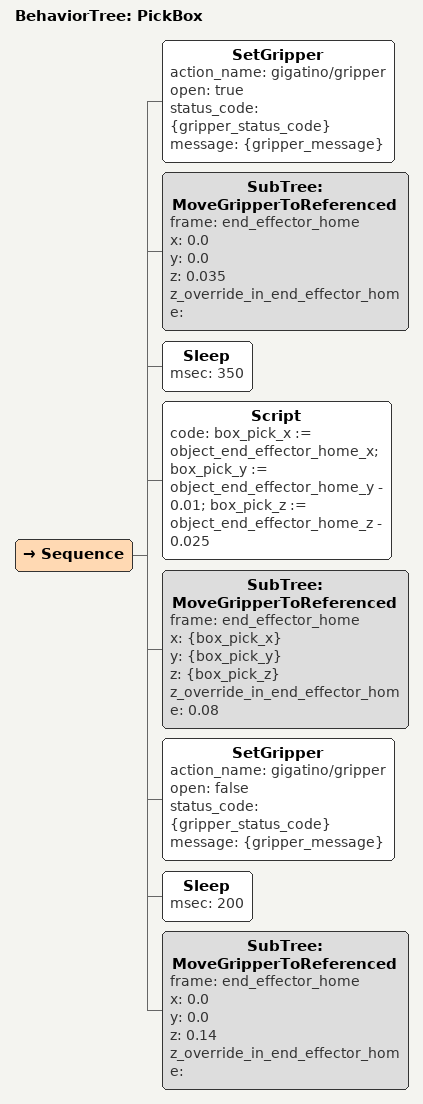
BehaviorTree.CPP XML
<?xml version="1.0"?>
<root BTCPP_format="4">
  <BehaviorTree ID="PickBox">
    <Sequence>
      <SetGripper action_name="gigatino/gripper"
                  open="true"
                  status_code="{gripper_status_code}"
                  message="{gripper_message}" />
      <SubTree ID="MoveGripperToReferenced"
               frame="end_effector_home"
               x="0.0"
               y="0.0"
               z="0.035"
               z_override_in_end_effector_home="" />
      <!-- tracked_object offset directions:
           x higher = grabs further left
           y higher = grabs lower
           z higher = grabs further away from the robot
      -->
      <Sleep msec="350" />
      <Script code="box_pick_x := object_end_effector_home_x; box_pick_y := object_end_effector_home_y - 0.01; box_pick_z := object_end_effector_home_z - 0.025" />
      <SubTree ID="MoveGripperToReferenced"
               frame="end_effector_home"
               x="{box_pick_x}"
               y="{box_pick_y}"
               z="{box_pick_z}"
               z_override_in_end_effector_home="0.08" />
      <SetGripper action_name="gigatino/gripper"
                  open="false"
                  status_code="{gripper_status_code}"
                  message="{gripper_message}" />
      <Sleep msec="200" />
      <SubTree ID="MoveGripperToReferenced"
               frame="end_effector_home"
               x="0.0"
               y="0.0"
               z="0.14"
               z_override_in_end_effector_home="" />
    </Sequence>
  </BehaviorTree>
</root>
